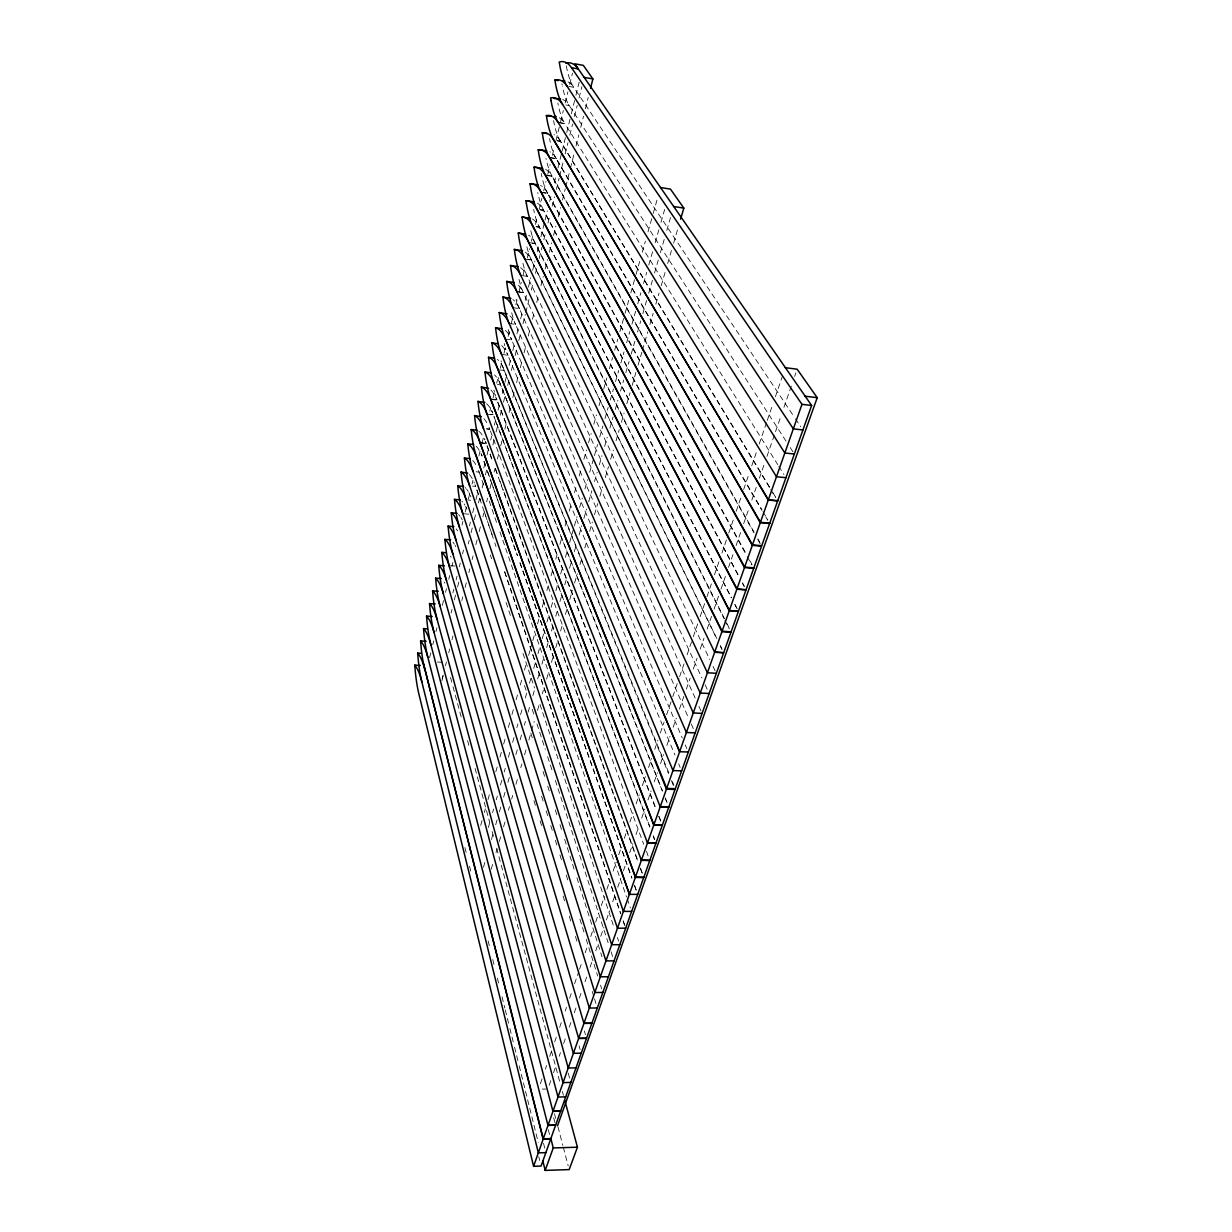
<?xml version="1.0" encoding="UTF-8"?>
<svg xmlns="http://www.w3.org/2000/svg" width="1232" height="1232" viewBox="0 0 1232 1232"><rect width="100%" height="100%" fill="white"/><g stroke="black" fill="none" stroke-linecap="round" stroke-linejoin="round"><path stroke-width="0.75" stroke-dasharray="5 3.75" d="M429.583 657.734L430.954 652.128M432.771 644.659L433.695 640.933M435.974 631.585L436.883 627.858M442.365 605.436L443.736 599.845M445.553 592.361L446.477 588.634M448.756 579.286L449.665 575.56M451.944 566.227L452.868 562.485M462 525.125L462.909 521.398M465.188 512.05L466.558 506.46M468.391 498.975L469.762 493.385M472.041 484.037L472.949 480.311M478.878 456.025L480.249 450.419M482.082 442.95L483.452 437.345M489.843 411.195L490.752 407.469M493.031 398.121L494.402 392.515M496.696 383.183L497.605 379.441M500.346 368.245L501.717 362.639M503.996 353.307L505.366 347.701M508.108 336.49L510.849 325.279M511.295 323.415L513.128 315.946M515.869 304.735L517.24 299.13M519.057 291.661L521.336 282.328M523.169 274.859L525.001 267.39M527.281 258.042L529.56 248.71M531.392 241.241L533.21 233.772M535.489 224.424L537.321 216.955M539.139 209.486L541.88 198.275M543.712 190.806L545.992 181.474M547.824 174.005L550.103 164.657M552.383 155.324L554.215 147.855M556.032 140.386L560.144 123.57M560.606 121.706L563.347 110.495M565.165 103.026L567.906 91.815M569.738 84.346L572.48 73.15M452.883 592.946L453.807 589.219M456.117 579.902L457.041 576.16M459.336 566.843L460.26 563.116M462.57 553.799L463.494 550.073M469.484 525.833L470.408 522.106M472.703 512.774L474.089 507.184M475.937 499.73L477.323 494.14M483.776 468.037L485.146 462.447M486.994 454.993L488.38 449.403M490.675 440.07L491.599 436.344M494.371 425.163L495.757 419.573M498.051 410.241L499.437 404.65M502.209 393.47L503.118 389.743M504.966 382.274L506.814 374.821M509.124 365.504L510.957 358.05M512.805 350.581L514.191 344.991M516.947 333.81L518.795 326.357M520.643 318.888L522.476 311.434M525.248 300.254L526.634 294.664M528.466 287.195L530.776 277.878M532.624 270.424L534.919 261.107M537.229 251.775L539.077 244.321M540.91 236.867L544.606 221.945M545.068 220.081L547.362 210.764M549.672 201.447L551.52 193.994M554.277 182.798L556.125 175.344M557.973 167.891L561.653 152.968M562.115 151.105L566.258 134.334M566.72 132.471L570.878 115.685M571.34 113.821L575.483 97.051M575.945 95.187L579.163 82.128M451.112 613.043L452.036 609.316M454.362 599.984L455.748 594.378M457.611 586.909L458.997 581.319M468.268 543.99L469.192 540.247M471.055 532.794L472.441 527.188M474.289 519.719L475.691 514.129M478.463 502.933L479.387 499.191M482.174 487.995L483.56 482.39M485.423 474.936L486.809 469.33M492.846 445.075L494.232 439.47M496.08 432.001L497.482 426.411M500.254 415.199L501.655 409.609M503.503 402.14L504.889 396.535M507.676 385.339L509.062 379.749M511.388 370.416L512.774 364.811M515.099 355.478L516.947 348.009M518.795 340.556L520.659 333.087M522.969 323.754L525.294 314.422M525.756 312.558L529.005 299.484M531.315 290.151L533.179 282.698M535.489 273.365L537.352 265.896M539.2 258.427L541.988 247.232M543.836 239.763L545.684 232.294M548.009 222.961L549.857 215.508M552.182 206.175L554.492 196.843M556.356 189.374L559.143 178.178M559.605 176.299L563.301 161.377M565.165 153.908L567.952 142.712M569.8 135.243L572.587 124.047M574.435 116.578L577.223 105.382M579.071 97.913L581.858 86.717M442.18 678.801L443.104 675.074M445.445 665.757L446.384 662.046M448.725 652.729L449.665 649.002M452.005 639.685L452.945 635.958M461.831 600.569L462.77 596.842M465.111 587.525L466.512 581.935M468.853 572.618L469.792 568.891M472.133 559.574L473.073 555.848M475.875 544.667L477.277 539.092M479.156 531.639L480.557 526.049M482.898 516.732L483.837 513.005M486.64 501.824L487.579 498.098M489.92 488.781L491.322 483.19M494.124 472.025L495.064 468.299M497.405 458.982L498.806 453.391M500.685 445.938L502.548 438.484M504.889 429.167L506.768 421.729M509.109 412.412L510.048 408.685M512.851 397.505L514.252 391.915M516.593 382.598L518.472 375.144M520.335 367.69L522.214 360.252M524.077 352.799L525.956 345.345M528.297 336.028L530.16 328.574M532.501 319.257L534.38 311.804M536.721 302.487L538.6 295.049M540.925 285.732L543.266 276.415M545.145 268.961L547.485 259.644M549.364 252.19L551.69 242.873M553.568 235.435L555.909 226.118M558.25 216.801L560.591 207.484M562.47 200.031L565.272 188.85M565.734 186.987L569.954 170.232M570.416 168.368L574.158 153.461M576.037 146.007L578.84 134.827M580.719 127.373L583.521 116.208M585.4 108.755L588.203 97.574M441.918 680.726L443.289 675.275M480.696 825.44L482.251 819.896M484.345 812.504L485.377 808.808M487.995 799.553L489.551 794.009M495.803 771.817L497.374 766.273M499.976 757.033L501.547 751.489M503.626 744.082L505.197 738.538M508.323 727.45L509.879 721.89M511.973 714.498L513.528 708.954M516.131 699.714L517.702 694.155M520.304 684.915L521.875 679.371M524.478 670.131L526.557 662.724M528.651 655.332L532.301 642.38M532.809 640.532L534.904 633.14M537.506 623.9L539.077 618.356M542.203 607.253L543.759 601.709M546.885 590.621L548.456 585.061M551.058 575.821L552.629 570.277M555.755 559.174L557.311 553.63M559.913 544.39L562.008 536.998M565.134 525.895L566.689 520.351M569.307 511.111L571.386 503.703M574.512 492.615L576.591 485.223M579.209 475.968L581.288 468.576M583.891 459.336L586.509 450.08M588.588 442.688L591.191 433.448M593.793 424.193L596.411 414.953M599.014 405.713L601.616 396.458M603.695 389.066L606.837 377.978M609.44 368.722L612.566 357.634M614.645 350.242L617.771 339.139M619.865 331.747L624.547 315.099M625.071 313.251L628.72 300.315M630.799 292.923L635.496 276.276M636.02 274.428L639.67 261.477M642.272 252.237L645.399 241.149M648.001 231.893L652.698 215.261M653.222 213.413L657.395 198.614M488.349 827.519L489.936 821.96M492.569 812.704L493.632 809.008M496.265 799.753L497.328 796.057M500.485 784.953L502.071 779.394M504.181 772.002L505.243 768.306M508.4 757.203L509.986 751.643M512.635 742.388L514.206 736.844M516.855 727.588L517.902 723.892M520.551 714.637L522.137 709.078M525.294 697.974L526.88 692.43M529.514 683.175L531.1 677.631M533.749 668.375L535.319 662.816M537.968 653.576L540.078 646.169M542.188 638.761L544.298 631.369M546.931 622.114L548.517 616.554M551.166 607.314L553.276 599.907M555.909 590.652L558.019 583.26M560.668 574.004L562.778 566.597M565.411 557.341L567.521 549.949M569.631 542.542L573.85 527.743M574.389 525.895L577.023 516.639M579.656 507.384L582.305 498.128M584.938 488.873L587.587 479.633M589.697 472.226L593.916 457.426M594.44 455.578L597.612 444.475M599.722 437.067L602.895 425.964M605.004 418.557L608.161 407.453M610.271 400.061L613.444 388.958M615.553 381.55L618.726 370.447M620.836 363.055L624.008 351.952M626.641 342.696L629.814 331.593M631.924 324.185L635.62 311.234M637.729 303.827L640.886 292.723M643.535 283.483L646.692 272.38M648.802 264.972L653.037 250.173M655.147 242.766L658.843 229.814M660.953 222.407L664.649 209.455M483.468 867.22L485.054 861.676M491.429 839.531L493.031 834.002M495.68 824.762L497.281 819.234M499.407 811.842L500.993 806.313M503.657 797.089L505.243 791.545M507.907 782.32L509.494 776.791M515.869 754.631L517.471 749.102M520.12 739.878L521.721 734.334M524.37 725.109L525.433 721.413M528.097 712.188L530.222 704.812M532.886 695.587L534.472 690.043M537.66 678.971L539.262 673.442M541.911 664.202L543.512 658.673M546.7 647.601L548.286 642.057M551.474 630.984L553.076 625.456M555.724 616.216L557.326 610.687M559.975 601.462L562.1 594.07M564.764 584.846L566.889 577.469M569.538 568.245L571.14 562.701M574.328 551.628L576.453 544.251M579.102 535.027L581.766 525.787M583.891 518.41L586.54 509.186M588.665 501.794L591.853 490.721M594.517 481.496L597.166 472.272M599.291 464.895L601.955 455.655M604.604 446.431L607.268 437.206M609.917 427.981L613.105 416.909M615.23 409.517L617.894 400.292M620.543 391.068L623.731 379.995M625.856 372.618L629.044 361.546M631.169 354.154L634.896 341.233M637.545 332.009L640.732 320.936M642.858 313.559L646.584 300.639M648.71 293.262L652.436 280.342M654.562 272.95L658.273 260.029M660.398 252.652L664.649 237.884M666.774 230.507L670.501 217.587M491.198 869.253L492.815 863.709M496.034 852.636L497.112 848.94M499.268 841.548L500.885 836.004M503.565 826.78L505.182 821.236M508.416 810.163L509.494 806.467M511.634 799.075L512.712 795.379M515.946 784.307L517.563 778.763M520.782 767.675L521.86 763.979M524.555 754.754L526.172 749.21M528.867 739.985L531.007 732.593M531.546 730.745L534.241 721.505M537.475 710.433L539.616 703.041M542.311 693.801L543.389 690.12M546.623 679.032L548.225 673.488M551.459 662.416L553.076 656.872M555.771 647.632L557.911 640.255M560.606 631.015L562.223 625.471M565.442 614.398L567.598 607.006M569.754 599.614L572.449 590.39M574.589 582.998L577.284 573.758M579.979 564.533L582.135 557.141M584.815 547.917L586.971 540.525M589.666 531.285L592.346 522.06M594.502 514.668L597.736 503.58M599.892 496.203L602.571 486.963M605.266 477.723L608.5 466.651M610.641 459.259L613.336 450.034M616.031 440.794L619.249 429.722M621.405 422.33L624.1 413.09M626.78 403.865L630.014 392.777M632.17 385.385L635.928 372.464M638.084 365.072L641.857 352.152M642.396 350.304L647.77 331.839M649.926 324.447L653.16 313.359M655.84 304.135L659.074 293.047M661.23 285.67L665.526 270.886M667.682 263.494L671.44 250.573M673.596 243.181L677.908 228.413M540.386 1083.729L542.249 1078.277M545.36 1069.191L546.592 1065.541M549.703 1056.455L551.566 1051.004M554.677 1041.918L556.541 1036.466M559.651 1027.38L562.146 1020.111M565.242 1011.025L566.489 1007.391M569.6 998.305L571.463 992.853M574.574 983.767L578.932 971.047M579.548 969.23L582.028 961.961M585.138 952.875L587.633 945.606M590.744 936.52L592.607 931.069M595.703 921.983L598.814 912.897M601.308 905.628L604.419 896.542M606.899 889.273L610.009 880.187M613.12 871.101L616.231 862M618.71 854.731L621.205 847.462M624.301 838.376L626.795 831.107M629.906 822.021L633.017 812.935M636.128 803.849L639.223 794.763M642.334 785.677L645.445 776.591M648.556 767.505L651.666 758.419M654.777 749.333L657.873 740.247M660.367 732.978L664.094 722.075M666.589 714.806L672.179 698.452M672.795 696.634L679.017 678.462M679.633 676.645L683.991 663.909M687.102 654.823L692.692 638.469M693.323 636.651L697.666 623.931M700.161 616.662L706.367 598.49M706.999 596.673L711.341 583.953M714.452 574.867L719.426 560.329M721.921 553.06L728.127 534.888M728.759 533.071L733.733 518.533M736.212 511.265L741.187 496.727M743.666 489.458L749.272 473.103M751.751 465.819L756.725 451.282M759.22 444.013L766.674 422.206M767.29 420.389L772.895 404.034M775.375 396.766L782.844 374.959M549.133 1085.361L551.012 1079.91M553.538 1072.641L556.063 1065.372M559.205 1056.286L560.468 1052.652M563.609 1043.566L566.135 1036.297M569.276 1027.195L571.171 1021.744M574.312 1012.658L576.206 1007.206M579.348 998.12L581.242 992.669M585.015 981.765L586.909 976.298M590.051 967.212L592.561 959.944M595.718 950.858L597.597 945.406M600.754 936.32L603.896 927.234M606.421 919.95L609.563 910.864M612.704 901.778L614.599 896.326M617.756 887.24L620.897 878.154M623.407 870.885L626.564 861.784M629.706 852.698L632.863 843.612M636.005 834.526L638.515 827.257M641.672 818.171L644.813 809.07M647.97 799.984L651.112 790.898M654.254 781.812L657.411 772.726M660.552 763.64L663.709 754.538M666.851 745.452L669.992 736.366M673.149 727.28L676.291 718.194M679.448 709.108L683.852 696.373M686.363 689.104L690.136 678.201M693.293 669.115L697.066 658.211M700.207 649.125L703.996 638.207M707.137 629.121L711.542 616.4M714.067 609.132L720.366 590.96M720.982 589.142L725.402 576.407M728.543 567.321L732.948 554.6M736.089 545.514L741.14 530.961M743.651 523.692L748.686 509.155M751.828 500.069L756.248 487.348M759.389 478.262L764.425 463.709M766.935 456.441L780.795 416.447M783.937 407.361L792.13 383.737M794.64 376.468L795.903 372.834M542.265 1089.103L546.007 1089.042M437.483 662L442.889 662.339M450.589 565.688L454.993 566.042M464.341 513.79L468.822 514.191M467.667 499.915L470.701 500.284M472.626 486.178L475.644 486.209M476.106 471.717L479.14 472.195A102.179 25.78 -85.3 0 0 478.509 470.455M480.141 442.673L486.24 443.32L492.815 461.399M480.033 442.919L486.132 443.551L492.692 461.646M486.671 428.782L489.735 429.106L488.688 426.503L489.643 429.29L486.578 428.967M490.213 414.352L493.293 414.691M487.025 414.183L493.185 414.861M490.721 399.06L496.912 399.753L656.117 808.977M490.69 399.414L496.866 400.107L656.009 809.301M497.435 384.584L500.623 384.846L662.446 790.882M499.437 369.893L504.119 370.447L668.499 773.542M501.64 354.462L507.907 355.232L674.967 755.047M505.382 339.093L511.68 339.878L682.251 737.968M509.17 323.539L515.5 324.339L688.164 717.101M512.974 307.692L519.38 308.601L695.757 699.406M518.487 291.845L523.277 292.492L701.87 677.923M518.503 292.015L523.292 292.662A109.14 28.921 -83.7 0 0 517.563 284.453M522.445 275.645L527.265 276.307L709.74 659.49M528.097 259.382L531.315 259.829L716.962 638.838M524.863 259.182L531.315 260.091L716.885 639.054M530.545 242.719L535.412 243.428L725.91 621.529M532.039 243.243L535.273 243.72L724.046 618.603M536.166 226.642L539.416 227.135L731.377 597.535M536.074 226.75L539.339 227.227L731.3 597.751M540.263 209.64L543.543 210.133L738.877 576.099M540.247 209.964L543.512 210.456L738.769 576.422M541.202 192.161L547.763 193.178L746.469 554.415M541.064 192.469L547.624 193.486L746.299 554.893M545.36 174.836L551.967 175.868L754.153 532.316M546.962 175.56L551.905 176.33L753.984 532.809M549.657 157.465L556.279 158.528L761.992 509.925M549.549 157.681L556.171 158.743L761.869 510.294M557.218 140.664L560.545 141.218L771.817 490.829M557.11 140.818L560.452 141.372L769.723 487.841M559.852 122.784L564.872 123.631L777.777 464.664M558.142 122.415L564.826 123.539A128.713 35.112 -80 0 1 558.081 104.181L557.865 102.995M565.904 104.936L569.307 105.598A117.625 32.001 -82 0 0 562.593 99.438M568.676 86.409L573.742 87.303L794.394 417.217M465.08 487.502L465.188 487.595A101.178 25.287 -85.5 0 1 465.973 488.38M795.456 418.803L800.785 426.78M786.016 441.133L569.261 105.521A129.945 35.405 -79.8 0 1 562.408 86.332M790.189 447.555L794.347 454.038M560.545 141.218L558.804 138.677A115.9 31.431 -82.3 0 0 554.015 134.627M778.809 466.266L783.891 474.459M556.279 158.528L554.569 155.94A115.084 31.154 -82.5 0 0 549.857 151.752M772.803 492.477L777.762 500.685M770.708 489.489L775.667 497.697M762.962 511.588L767.813 519.873M765.75 516.932L767.69 520.243M547.763 193.178L546.099 190.483A113.483 30.584 -82.8 0 0 540.54 185.508M560.452 141.372L558.835 138.338A127.527 34.819 -80.1 0 1 553.815 121.829L553.599 120.644M757.957 539L759.851 542.357M757.772 539.508L761.576 546.207M556.171 158.743L554.585 155.679A126.372 34.527 -80.3 0 1 549.641 139.047L549.58 138.692M750.165 561.13L752.013 564.487M747.223 556.571L751.843 564.98M519.334 308.539L518.626 306.876A117.256 31.924 -81.9 0 1 516.1 299.207M742.496 582.875L744.313 586.263M742.388 583.198L744.19 586.586M535.412 243.428L533.81 240.61A111.25 29.753 -83.3 0 0 528.482 235.127M547.624 193.486L546.084 190.329A124.139 33.942 -80.7 0 1 541.295 173.45M734.919 604.358L738.445 611.195M734.842 604.589L736.597 607.992M726.772 623.253L731.1 631.847M724.909 620.312L729.221 628.874M720.335 645.737L722.029 649.172M720.258 645.953L721.952 649.403M535.273 243.72L533.795 240.44A121.044 33.079 -81.2 0 1 530.176 228.12M713.051 666.358L716.346 673.365M519.288 308.431L518.641 307.045A108.478 28.644 -83.9 0 0 512.835 299.53M705.135 684.776L707.522 690.12M698.929 706.413L702.086 713.436M691.291 724.093L693.585 729.421M685.315 744.944L686.809 748.594M500.623 384.846L499.222 381.674A105.428 27.32 -84.6 0 0 494.525 374.913M678.709 763.778L680.141 767.444M668.776 772.741L502.132 365.334A106.014 27.581 -84.4 0 0 497.266 359.405M672.41 781.627L673.858 785.169M671.394 780.641L673.565 785.97M665.28 798.013L668.129 805.127M662.369 791.098L499.253 381.35M665.203 798.213L666.635 801.786M658.904 816.123L660.983 821.482M658.781 816.446L660.876 821.806M504.119 370.447L502.194 364.965A113.868 30.8 -82.6 0 1 501.054 360.837M485.593 441.61L486.24 443.32M649.865 826.749L493.97 416.493L649.772 827.119M653.283 835.743L654.654 839.346M653.191 836.081L654.546 839.67M490.413 430.907L643.72 844.32M646.507 851.22L648.402 856.948M495.433 468.637L497.405 474.058M500.038 481.281L503.318 490.321M503.98 492.138L637.914 860.952M640.532 868.175L643.828 877.215M495.326 468.868L637.776 861.322M640.409 868.56L642.38 873.981M483.96 461.245L485.254 464.88M487.826 472.118L491.044 481.188M491.676 482.99L498.76 502.933M499.407 504.735L517.425 555.478M519.996 562.731L631.939 878.046M634.511 885.284L637.729 894.355M483.96 461.476L486.532 468.73M487.179 470.547L517.394 555.694M519.981 562.947L631.877 878.216M634.449 885.454L637.668 894.524M479.14 472.01L483.56 484.9M489.227 501.07L497.42 524.847M499.93 531.931L626.58 896.988M627.257 898.698L630.368 907.876M485.516 441.749L486.132 443.551M476.876 489.843L480.588 500.762M484.284 511.665L486.763 518.949M487.379 520.766L489.843 528.035M490.459 529.852L492.939 537.137M504.673 571.694L620.759 913.605M623.238 920.874L624.47 924.524M476.876 490.105L487.98 522.83M488.596 524.647L491.075 531.931M491.691 533.749L494.155 541.017M494.771 542.835L496.003 546.469M504.643 571.925L620.697 913.805M623.161 921.074L625.64 928.343M490.351 555.047L491.568 558.697M506.075 602.402L511.526 618.787M523.015 653.391L534.503 687.98M539.955 704.365L614.352 928.358M617.386 937.46L618.587 941.109M524.509 685.562L526.911 692.877M532.224 709.278L534.626 716.577M536.967 723.862L545.299 749.395M547.639 756.694L552.999 773.095M555.339 780.395L608.115 942.696M611.103 951.766L612.858 957.279M530.776 733.071L533.117 740.401M543.066 771.525L545.36 778.901M547.732 786.185L550.026 793.562M555.324 810.009L557.619 817.386M559.99 824.67L562.285 832.047M564.656 839.331L574.543 870.531M576.915 877.8L601.971 956.679M484.915 439.855L484.915 440.009A103.226 26.303 -85.1 0 0 484.222 438.515M541.618 796.242L543.897 803.572M546.192 810.902L548.502 818.248M550.766 825.579L553.076 832.909M555.339 840.255L557.649 847.585M559.944 854.916L562.208 862.277M566.227 875.09L568.491 882.451M579.933 919.134L583.937 931.977M586.247 939.277L597.674 975.99M600.538 985.123L601.678 988.834M533.949 800.6L536.197 807.992M540.109 820.789L542.357 828.12M563.101 896.034L565.349 903.426M569.276 916.223L571.509 923.6M575.436 936.412L577.685 943.789M592.253 991.467L593.932 997.011M594.502 998.813L597.289 1008.022M584.353 1030.938L585.431 1034.649M579.102 1045.814L580.149 1049.541M568.275 1073.149L569.769 1078.801M450.496 677.415L452.514 684.853M453.006 686.701L462.046 720.119M467.559 740.555L469.577 747.978M475.09 768.398L489.643 822.252M492.153 831.538L494.155 838.961M496.665 848.247L560.391 1084.083M562.393 1091.506L563.409 1095.217M554.554 1113.82L555.586 1118.425M557.973 1126.833L562.855 1145.421M563.332 1147.285L568.214 1165.872M553.661 1117.794L555.601 1125.216M548.317 1129.698L549.749 1135.288M543.512 1143.296L544.914 1148.886M464.895 847.554L466.281 853.16M469.531 866.219L470.932 871.809M488.103 940.863L489.951 948.317M492.738 959.512L494.602 966.981M497.389 978.177L499.237 985.631M502.025 996.827L504.812 1008.022M505.274 1009.901L509.447 1026.687M509.909 1028.551L514.098 1045.352M514.56 1047.215L518.734 1064.001M519.196 1065.865L538.23 1142.372M538.769 1156.74L539.693 1160.467M566.304 65.804L566.782 68.299A131.208 35.697 -79.6 0 0 573.742 87.303A118.549 32.294 -81.8 0 0 568.014 81.866M561.931 83.822L562.192 85.147M444.182 582.074A98.036 23.624 -86.3 0 1 444.86 583.198M450.481 556.171A98.899 24.086 -86.1 0 1 451.174 557.264M452.929 542.126A99.33 24.317 -86 0 1 454.362 544.19M455.055 545.376A99.33 24.317 -86 0 1 455.732 546.685M456.148 528.836A99.777 24.563 -85.9 0 1 457.596 530.853M458.643 514.637A100.239 24.794 -85.8 0 1 460.137 516.408M460.86 517.455A100.239 24.794 -85.8 0 1 462.277 519.873M461.892 501.208A100.701 25.04 -85.7 0 1 462.662 502.009M464.156 503.95A100.701 25.04 -85.7 0 1 464.864 505.089M465.573 506.337A100.701 25.04 -85.7 0 1 466.928 509.155M466.728 489.273A101.178 25.287 -85.5 0 1 468.206 491.399M468.915 492.631A101.178 25.287 -85.5 0 1 469.623 493.97M470.285 495.418A101.178 25.287 -85.5 0 1 470.947 496.989M469.315 474.582A101.671 25.533 -85.4 0 1 474.366 483.052M475.013 484.7A101.671 25.533 -85.4 0 1 475.629 486.471M472.734 460.475A102.179 25.78 -85.3 0 1 475.768 464.572M476.183 446.307A102.703 26.041 -85.2 0 1 482.035 456.133M482.066 455.809A109.432 29.152 -83.5 0 1 481.466 453.9M478.848 431.262A103.226 26.303 -85.1 0 1 483.514 437.144M483.883 418.695A103.75 26.55 -84.9 0 1 488.396 425.825M486.517 403.665A104.289 26.796 -84.8 0 1 491.922 411.442L492.615 413.013L491.938 411.211A111.558 29.968 -83 0 1 490.798 407.191M490.844 390.005A104.843 27.058 -84.7 0 1 496.866 400.107M496.912 399.753A112.328 30.246 -82.9 0 1 496.25 397.998M495.634 396.134A112.328 30.246 -82.9 0 1 495.033 394.178M494.463 392.146A112.328 30.246 -82.9 0 1 493.94 390.005M498.652 379.41A113.098 30.523 -82.7 0 1 498.082 377.377M501.64 345.622A106.583 27.843 -84.3 0 1 507.199 353.63L507.907 355.232L507.199 353.63A114.668 31.077 -82.4 0 1 505.305 347.809M505.32 330.438A107.199 28.105 -84.2 0 1 510.972 338.292L511.68 339.878L510.941 338.184A115.515 31.354 -82.2 0 1 507.445 325.956M504.75 345.715A114.668 31.077 -82.4 0 1 504.211 343.512M509.925 315.823A107.831 28.367 -84 0 1 514.776 322.769L515.5 324.339L514.76 322.63A116.378 31.647 -82.1 0 1 511.711 312.743M523.277 292.492A118.164 32.217 -81.7 0 1 518.903 278.863M520.566 267.744A109.817 29.198 -83.6 0 1 527.281 276.445M527.265 276.307A119.104 32.509 -81.5 0 1 522.306 260.476M525.402 252.206A110.526 29.46 -83.4 0 1 531.315 260.091M531.315 259.829A120.074 32.802 -81.4 0 1 526.28 244.121M532.393 219.034A111.958 30.015 -83.1 0 1 537.799 224.347L539.416 227.135L537.83 223.993A122.045 33.372 -81 0 1 533.656 209.378M537.352 203.111A112.697 30.292 -83 0 1 543.512 210.456M543.543 210.133A123.092 33.664 -80.8 0 1 537.768 192.423M545.576 169.369A114.253 30.862 -82.7 0 1 551.905 176.33M551.967 175.868A125.264 34.25 -80.5 0 1 546.007 158.451M559.266 117.764A116.747 31.724 -82.2 0 1 564.872 123.631"/><path stroke-width="1.5" d="M590.544 88.257L592.885 78.94L583.321 65.358L574.759 63.802L811.626 405.497L761.746 545.699L752.475 544.867L545.36 174.836A125.433 33.849 -80.6 0 1 539.015 154.955L538.184 149.796L540.278 149.765A115.238 30.785 -82.5 0 1 547.963 154.878L760.421 522.306L769.754 523.184M680.588 219.173L683.822 208.1L670.454 189.097L660.521 187.526M487.025 414.183L485.793 410.533A111.696 29.614 -83.1 0 1 482.005 392.377L481.373 387.048L483.083 387.941A104.966 26.734 -84.7 0 1 490.69 399.414L653.776 825.101L662.262 825.378L541.079 1166.073L533.595 1166.319L801.97 404.342L571.525 67.714A119.612 32.201 -81.7 0 0 561.453 61.6L559.205 62.016L560.113 67.098A131.377 35.281 -79.7 0 0 566.982 86.117L793.331 428.859L802.925 429.968M557.511 1125.786L817.216 397.69L797.166 369.2L785.323 367.69M564.903 1100.792L577.454 1147.208L569.184 1169.584L545.191 1170.4L553.245 1147.931L550.858 1138.584L543.281 1138.799L423.423 663.386A100.285 24.686 -85.6 0 1 421.036 646.323L420.574 640.933L426.164 641.302M565.858 63.217L568.121 62.801A119.458 32.586 -81.7 0 1 578.316 68.946L571.525 67.714M794.363 454.007L784.83 453.006L562.531 104.35A130.115 34.989 -79.8 0 1 555.786 85.162L554.893 80.049L557.095 79.726A118.703 31.924 -81.9 0 1 566.982 86.117M777.654 500.977L768.26 500.038L552.198 137.245A127.697 34.419 -80.2 0 1 547.239 120.721L546.377 115.577L548.533 115.408A116.901 31.339 -82.2 0 1 558.173 122.507M769.63 523.554L760.298 522.676L547.978 154.601A126.542 34.126 -80.4 0 1 543.096 137.969L542.249 132.81L544.375 132.702A116.054 31.062 -82.4 0 1 552.167 137.568L768.368 499.745L777.762 500.685M562.624 80.989L563.732 80.896A118.549 32.294 -81.8 0 1 564.826 80.942M753.691 568.337L744.482 567.552L539.539 189.312A124.309 33.557 -80.7 0 1 534.827 172.434L534.01 167.244L536.074 167.29A114.407 30.492 -82.7 0 1 545.314 175.298L752.305 545.36L761.576 546.207L746.115 589.651L736.967 588.896L536.998 209.147A123.262 33.264 -80.9 0 1 530.853 188.958L530.053 183.768L532.085 183.876A113.621 30.23 -82.9 0 1 539.554 189.466L744.652 567.059L753.876 567.86M553.245 1147.931L577.454 1147.208M545.853 1152.628L538.338 1152.859L421.821 681.773A99.823 24.455 -85.7 0 1 418.11 658.473L417.663 653.083L421.375 653.33M550.704 1139.015L543.127 1139.215L423.408 663.324M548.024 1125.34L555.632 1125.139L547.994 1125.417L427.812 657.164A100.778 24.933 -85.5 0 1 423.993 633.987L423.531 628.597L427.273 628.859M552.999 1111.187L560.652 1111.018M560.606 1111.172L552.952 1111.341L430.877 644.598A101.27 25.179 -85.3 0 1 426.996 621.467L426.518 616.077L432.17 616.493M565.704 1096.85L558.004 1097.019L433.941 632.016A101.779 25.425 -85.2 0 1 429.999 608.947L429.521 603.572L435.189 603.988M554.03 116.547L555.108 116.532A116.747 31.724 -82.2 0 1 556.171 116.64M570.832 1082.404L563.055 1082.635L437.052 619.249A102.302 25.672 -85.1 0 1 433.048 596.242L432.571 590.867L438.253 591.298M576.006 1067.882L568.214 1068.021L439.655 604.666A97.728 23.1 -86.4 0 0 433.987 592.423L432.571 590.867M581.227 1053.191L573.388 1053.314L442.796 591.791A98.144 23.331 -86.3 0 0 437.037 579.671L435.604 578.147L436.113 583.537A102.826 25.934 -85 0 0 439.655 604.527L440.163 606.483M578.655 1038.376L586.524 1038.299L578.64 1038.407L445.953 578.624A103.919 26.426 -84.7 0 1 442.303 557.742L441.78 552.367L446.107 552.737M583.968 1023.268L591.884 1023.222M591.853 1023.345L583.937 1023.376L448.571 563.902A98.991 23.793 -86.1 0 0 443.258 553.815L441.78 552.367M597.304 1007.992L589.343 1008.038L452.914 554.154A105.074 26.95 -84.5 0 1 448.602 531.485L448.063 526.126L453.884 526.634M602.833 992.468L594.81 992.499L455.64 539A99.884 24.27 -85.9 0 0 449.572 527.481L448.063 526.126M608.408 976.76L600.338 976.822L458.935 525.479A100.346 24.501 -85.8 0 0 452.791 514.114L451.266 512.805L451.805 518.164A105.659 27.212 -84.4 0 0 455.624 538.861L456.179 540.756M614.06 960.883L605.944 960.883L462.246 511.865A100.824 24.748 -85.6 0 0 456.025 500.654L454.469 499.376L455.024 504.75A106.275 27.474 -84.2 0 0 458.905 525.371L459.474 527.265M619.804 944.744L611.657 944.667L465.604 498.082A107.523 27.997 -83.9 0 1 461.584 477.415L461.014 472.056L467.729 473.18M625.702 928.158L617.448 928.235L469.623 485.624A108.185 28.259 -83.8 0 1 464.972 463.355L464.387 458.011L470.316 458.612M631.662 911.403L623.377 911.372L473.088 471.409A108.863 28.536 -83.7 0 1 468.36 449.233L467.76 443.89L473.719 444.506M637.729 894.355L629.383 894.355L476.584 457.241A102.81 25.733 -85.2 0 0 469.392 444.968L467.76 443.89M643.828 877.215L635.481 877.03L478.832 439.362A110.249 29.075 -83.4 0 1 475.152 420.913L474.536 415.584L481.404 416.678M643.689 877.6L635.342 877.415L478.832 439.208A103.349 25.98 -85.1 0 0 472.842 430.615L471.194 429.568L471.794 434.911A109.571 28.813 -83.5 0 0 476.599 457.01L629.444 894.186M526.372 203.372L525.987 200.724L528.004 200.908A112.836 29.938 -83 0 1 536.983 209.471L736.844 589.235L746.007 589.974L723.708 652.621L714.745 652.005M641.472 860.013L649.865 860.229M649.741 860.567L641.364 860.336L482.282 425.163A103.873 26.226 -85 0 0 476.214 416.57L474.536 415.584M647.57 842.688L656.009 842.95M655.901 843.242L647.462 842.996L485.778 410.764A104.412 26.488 -84.8 0 0 479.633 402.34L477.939 401.401L478.57 406.729A110.957 29.337 -83.2 0 0 482.282 424.948L483.514 428.628M660.29 806.59L668.837 806.914M668.76 807.129L660.213 806.806L493.031 380.95A105.552 26.996 -84.6 0 0 486.702 372.88L484.961 372.033L485.624 377.362A112.466 29.891 -82.9 0 0 490.721 399.06L653.884 824.762L662.385 825.055L723.631 652.837L714.668 652.236L524.863 258.92A120.228 32.417 -81.4 0 1 519.011 238.315L518.241 233.079L520.197 233.387A111.373 29.399 -83.3 0 1 527.358 239.67L722.075 631.184L731.1 631.847M675.013 789.512L666.435 789.173L495.972 364.21A114.006 30.43 -82.6 0 1 492.615 348.209L491.938 342.912L498.082 343.682M675.305 788.726L666.712 788.372L495.926 364.595A106.137 27.258 -84.4 0 0 490.259 358.096L488.488 357.311L489.15 362.624A113.236 30.169 -82.7 0 0 493.062 380.626L494.34 384.215M681.666 770.847L672.965 770.585L500.931 352.86L501.64 354.462M688.349 752.028L679.617 751.705L504.673 337.491A115.654 30.985 -82.3 0 1 499.915 317.841L499.206 312.543L507.122 313.929M546.638 150.812L538.184 149.796M695.156 732.886L686.393 732.501L508.446 321.814A116.516 31.277 -82.1 0 1 503.626 302.364L502.918 297.081L510.88 298.421M702.086 713.42L693.277 712.943L512.296 306.214A108.601 28.305 -83.9 0 0 504.766 297.636L502.918 297.081M730.946 632.293L721.906 631.646L527.342 239.501A121.198 32.694 -81.3 0 1 522.845 222.299L522.075 217.078L524.062 217.325A112.097 29.66 -83.2 0 1 531.315 223.392L729.359 610.487L738.445 611.195M709.17 693.493L700.269 693.077L516.901 291.63A118.318 31.847 -81.8 0 1 511.218 270.747L510.479 265.496L518.056 266.62M533.595 1166.319L418.865 693.862A99.345 24.209 -85.8 0 1 415.215 670.516L414.784 665.126L420.328 665.48M716.362 673.303L707.414 672.78L520.843 275.429A119.258 32.124 -81.6 0 1 515.084 254.67L514.329 249.434L516.254 249.803A110.649 29.121 -83.5 0 1 524.863 259.182M738.368 611.411L729.282 610.718L531.346 223.023A122.199 32.971 -81.1 0 1 526.788 205.929L526.372 203.372M435.604 578.147L441.318 578.593M443.304 593.578L442.781 591.637A103.38 26.18 -84.9 0 1 439.193 570.709L438.684 565.319L444.413 565.796M542.557 168.322L534.01 167.244M449.726 567.475L449.126 565.519A104.366 26.657 -84.6 0 1 445.43 544.744L444.891 539.37L450.681 539.862M451.266 512.805L457.087 513.328M525.587 234.095L518.241 233.079M454.469 499.376L460.337 499.93M462.801 513.605L462.231 511.727A106.891 27.735 -84.1 0 1 458.289 491.168L457.719 485.808L463.602 486.378M785.939 477.693L776.468 476.738L558.142 122.415A128.898 34.712 -80 0 1 551.489 103.041L551.027 100.531M471.194 429.568L477.169 430.214M477.939 401.401L484.838 402.494M481.373 387.048L488.596 388.311M537.86 184.8L530.053 183.768M484.961 372.033L491.06 372.757M801.97 404.342L811.626 405.497M488.488 357.311L494.617 358.065M805.097 396.211L817.216 397.69M491.938 342.912L493.724 343.651A106.707 27.504 -84.3 0 1 500.931 352.86A114.822 30.708 -82.4 0 1 496.234 333.117L495.557 327.82L501.732 328.605M513.02 307.769L512.281 306.029A117.41 31.555 -81.9 0 1 507.384 286.686L506.675 281.42L514.191 282.559M514.329 249.434L522.584 250.712M522.075 217.078L530.453 218.28M525.987 200.724L534.272 201.863M673.688 206.514L683.822 208.1M510.479 265.496L512.389 265.927A109.956 28.844 -83.6 0 1 520.874 275.552M542.249 132.81L547.147 133.626M546.377 115.577L551.289 116.424M553.907 98.483L559.39 98.806A117.625 32.001 -82 0 1 560.483 98.883M554.893 80.049L558.188 80.634M584.168 77.385L592.885 78.94M506.675 281.42L508.539 281.912A109.263 28.567 -83.8 0 1 516.916 291.799M499.206 312.543L501.039 313.159A107.954 28.028 -84 0 1 508.462 321.952L509.17 323.539M495.557 327.82L497.358 328.497A107.323 27.766 -84.2 0 1 504.673 337.491L679.664 751.612M464.387 458.011L465.989 459.136A102.302 25.472 -85.3 0 1 473.088 471.594M461.014 472.056L462.601 473.242A101.794 25.225 -85.4 0 1 469.608 485.885M457.719 485.808L459.29 487.025A101.301 24.979 -85.5 0 1 465.604 498.082L466.173 499.761M444.891 539.37L446.384 540.771A99.438 24.024 -86 0 1 452.945 554.277M438.684 565.319L440.132 566.797A98.56 23.562 -86.2 0 1 445.953 578.778L446.523 580.626M429.521 603.572L430.923 605.158A97.313 22.884 -86.4 0 1 437.052 619.434M426.518 616.077L427.904 617.709A96.912 22.653 -86.5 0 1 433.957 632.139M423.531 628.597L424.886 630.26A96.527 22.438 -86.6 0 1 430.877 644.829M420.574 640.933L421.929 642.642A96.142 22.207 -86.7 0 1 427.827 657.334M417.663 653.083L419.003 654.823A95.773 21.991 -86.8 0 1 424.794 669.561M414.784 665.126L416.093 666.897A95.403 21.776 -86.9 0 1 421.821 681.773M542.865 1161.037L545.191 1170.4M551.027 100.531L550.612 97.913L552.783 97.667A117.779 31.632 -82.1 0 1 562.577 104.443"/></g></svg>
